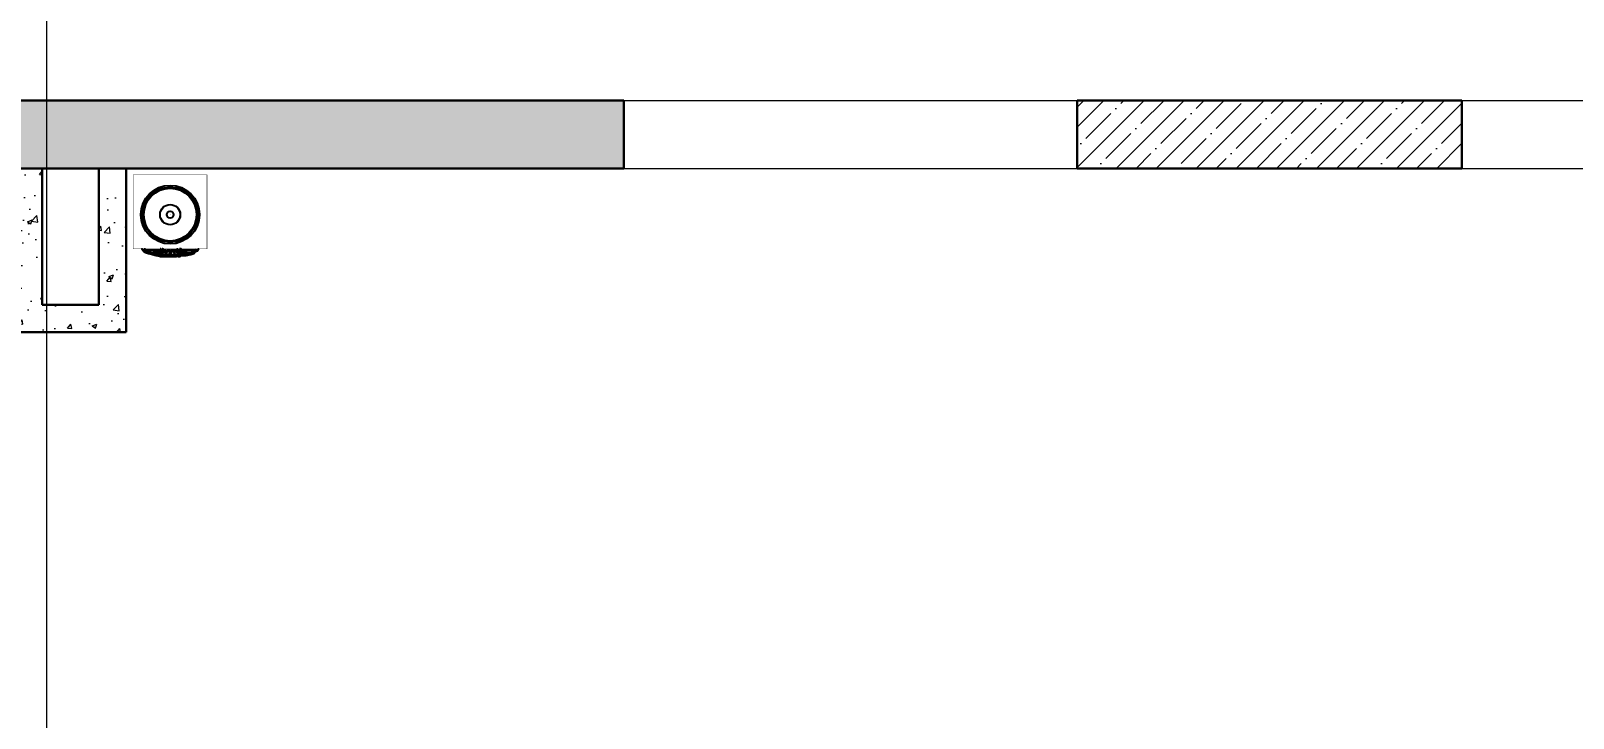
# Model space of a CAD drawing. Extents: x -96705 to 1864084, y -482104 to 235.
# Drawn here: x 952275 to 959078, y -138509 to -135480 of the extents above; entities that cross this region are included whole.
import ezdxf
from ezdxf import colors
from ezdxf.entities.mleader import LeaderData, LeaderLine
from ezdxf.math import Vec2, Vec3

# ---------------------------------------------------------------- set-up
doc = ezdxf.new("R2010")
doc.units = 0
doc.header["$LTSCALE"] = 100
doc.linetypes.add('ADSK_Штриховая_ш2 п1', pattern=[3, 2, -1])
doc.linetypes.add('CENTER', pattern=[2, 1.25, -0.25, 0.25, -0.25])
for name, color, linetype, lineweight in [('АР_Оси', 193, 'Continuous', 9), ('АР_Отметки', 250, 'Continuous', 15), ('АР_Перегородки газоблок', 165, 'Continuous', 30), ('АР_Перегородки газоблок_Штрих', 165, 'Continuous', 5), ('АР_Сущ Несущая стена', 202, 'Continuous', 30), ('АР_тонкая линия', 250, 'Continuous', 0), ('АР_Штриховка монолит', 250, 'Continuous', 9)]:
    doc.layers.add(name, color=color, linetype=linetype, lineweight=lineweight)
doc.layers.add('ТХ_обор_бытовое', color=14, linetype='Continuous')
doc.styles.add('ISOCPEUR', font='isocpeui.ttf', dxfattribs={"height": 250})
pattern_1 = [(45, (731759.35, -210952.4), (-88.38835, 88.38835), []), (45, (731847.74, -210952.4), (-88.38835, 88.38835), [156.25, -31.25, 0, -31.25])]

# ---------------------------------------------------------------- blocks, each defined once
blk = doc.blocks.new('У300')
at = {"layer": 'ТХ_обор_бытовое', "transparency": 33554559}
for points in [[(-230575.9, 67354.3), (-230580.1, 67354.3), (-230580.1, 67350), (-230575.9, 67345.8), (-230571.6, 67350), (-230571.6, 67354.3)], [(-230575.9, 67354.3), (-230580.1, 67354.3), (-230580.1, 67350), (-230575.9, 67345.8), (-230571.6, 67350), (-230571.6, 67354.3)], [(-230575.9, 67354.3), (-230580.1, 67354.3), (-230580.1, 67350), (-230575.9, 67345.8), (-230571.6, 67350), (-230571.6, 67354.3)], [(-230575.9, 67354.3), (-230580.1, 67354.3), (-230580.1, 67350), (-230575.9, 67345.8), (-230571.6, 67350), (-230571.6, 67354.3)], [(-230575.9, 67354.3), (-230580.1, 67354.3), (-230580.1, 67350), (-230575.9, 67345.8), (-230571.6, 67350), (-230571.6, 67354.3)], [(-230575.9, 67354.3), (-230580.1, 67354.3), (-230580.1, 67350), (-230575.9, 67345.8), (-230571.6, 67350), (-230571.6, 67354.3)], [(-230575.9, 67353.8), (-230580.1, 67353.8), (-230580.1, 67349.5), (-230575.9, 67345.3), (-230571.7, 67349.5), (-230571.7, 67353.8)], [(-230575.9, 67353.8), (-230580.1, 67353.8), (-230580.1, 67349.5), (-230575.9, 67345.3), (-230571.7, 67349.5), (-230571.7, 67353.8)], [(-230575.9, 67353.8), (-230580.1, 67353.8), (-230580.1, 67349.5), (-230575.9, 67345.3), (-230571.7, 67349.5), (-230571.7, 67353.8)], [(-230575.9, 67353.8), (-230580.1, 67353.8), (-230580.1, 67349.5), (-230575.9, 67345.3), (-230571.7, 67349.5), (-230571.7, 67353.8)], [(-230575.9, 67353.8), (-230580.1, 67353.8), (-230580.1, 67349.5), (-230575.9, 67345.3), (-230571.7, 67349.5), (-230571.7, 67353.8)], [(-230575.9, 67353.8), (-230580.1, 67353.8), (-230580.1, 67349.5), (-230575.9, 67345.3), (-230571.7, 67349.5), (-230571.7, 67353.8)], [(-230571.6, 67354.3), (-230575.9, 67354.3), (-230575.9, 67350), (-230571.6, 67345.8), (-230567.4, 67350), (-230567.4, 67354.3)], [(-230571.6, 67354.3), (-230575.9, 67354.3), (-230575.9, 67350), (-230571.6, 67345.8), (-230567.4, 67350), (-230567.4, 67354.3)], [(-230571.6, 67354.3), (-230575.9, 67354.3), (-230575.9, 67350), (-230571.6, 67345.8), (-230567.4, 67350), (-230567.4, 67354.3)], [(-230571.6, 67354.3), (-230575.9, 67354.3), (-230575.9, 67350), (-230571.6, 67345.8), (-230567.4, 67350), (-230567.4, 67354.3)], [(-230571.6, 67354.3), (-230575.9, 67354.3), (-230575.9, 67350), (-230571.6, 67345.8), (-230567.4, 67350), (-230567.4, 67354.3)], [(-230571.7, 67353.8), (-230575.9, 67353.8), (-230575.9, 67349.5), (-230571.7, 67345.3), (-230567.4, 67349.5), (-230567.4, 67353.8)], [(-230571.7, 67353.8), (-230575.9, 67353.8), (-230575.9, 67349.5), (-230571.7, 67345.3), (-230567.4, 67349.5), (-230567.4, 67353.8)], [(-230571.7, 67353.8), (-230575.9, 67353.8), (-230575.9, 67349.5), (-230571.7, 67345.3), (-230567.4, 67349.5), (-230567.4, 67353.8)], [(-230571.7, 67353.8), (-230575.9, 67353.8), (-230575.9, 67349.5), (-230571.7, 67345.3), (-230567.4, 67349.5), (-230567.4, 67353.8)], [(-230571.7, 67353.8), (-230575.9, 67353.8), (-230575.9, 67349.5), (-230571.7, 67345.3), (-230567.4, 67349.5), (-230567.4, 67353.8)], [(-230550.5, 67413.5), (-230554.7, 67413.5), (-230554.7, 67409.3), (-230550.5, 67405.1), (-230546.2, 67409.3), (-230546.2, 67413.5)], [(-230550.5, 67413), (-230554.7, 67413), (-230554.7, 67408.8), (-230550.5, 67404.6), (-230546.3, 67408.8), (-230546.3, 67413)], [(-230546.2, 67417.8), (-230550.5, 67417.8), (-230550.5, 67413.5), (-230546.2, 67409.3), (-230542, 67413.5), (-230542, 67417.8)], [(-230546.3, 67417.3), (-230550.5, 67417.3), (-230550.5, 67413), (-230546.3, 67408.8), (-230542, 67413), (-230542, 67417.3)], [(-230546.2, 67358.5), (-230550.5, 67358.5), (-230550.5, 67354.3), (-230546.2, 67350), (-230542, 67354.3), (-230542, 67358.5)], [(-230546.2, 67358.5), (-230550.5, 67358.5), (-230550.5, 67354.3), (-230546.2, 67350), (-230542, 67354.3), (-230542, 67358.5)], [(-230546.3, 67358), (-230550.5, 67358), (-230550.5, 67353.8), (-230546.3, 67349.5), (-230542, 67353.8), (-230542, 67358)], [(-230546.3, 67358), (-230550.5, 67358), (-230550.5, 67353.8), (-230546.3, 67349.5), (-230542, 67353.8), (-230542, 67358)], [(-230546.2, 67354.3), (-230550.5, 67354.3), (-230550.5, 67350), (-230546.2, 67345.8), (-230542, 67350), (-230542, 67354.3)], [(-230546.2, 67354.3), (-230550.5, 67354.3), (-230550.5, 67350), (-230546.2, 67345.8), (-230542, 67350), (-230542, 67354.3)], [(-230546.2, 67354.3), (-230550.5, 67354.3), (-230550.5, 67350), (-230546.2, 67345.8), (-230542, 67350), (-230542, 67354.3)], [(-230546.3, 67353.8), (-230550.5, 67353.8), (-230550.5, 67349.5), (-230546.3, 67345.3), (-230542, 67349.5), (-230542, 67353.8)], [(-230546.3, 67353.8), (-230550.5, 67353.8), (-230550.5, 67349.5), (-230546.3, 67345.3), (-230542, 67349.5), (-230542, 67353.8)], [(-230546.3, 67353.8), (-230550.5, 67353.8), (-230550.5, 67349.5), (-230546.3, 67345.3), (-230542, 67349.5), (-230542, 67353.8)], [(-230575.9, 67350), (-230580.1, 67350), (-230580.1, 67345.8), (-230575.9, 67341.6), (-230571.6, 67345.8), (-230571.6, 67350)], [(-230575.9, 67350), (-230580.1, 67350), (-230580.1, 67345.8), (-230575.9, 67341.6), (-230571.6, 67345.8), (-230571.6, 67350)], [(-230575.9, 67350), (-230580.1, 67350), (-230580.1, 67345.8), (-230575.9, 67341.6), (-230571.6, 67345.8), (-230571.6, 67350)], [(-230575.9, 67350), (-230580.1, 67350), (-230580.1, 67345.8), (-230575.9, 67341.6), (-230571.6, 67345.8), (-230571.6, 67350)], [(-230575.9, 67350), (-230580.1, 67350), (-230580.1, 67345.8), (-230575.9, 67341.6), (-230571.6, 67345.8), (-230571.6, 67350)], [(-230575.9, 67350), (-230580.1, 67350), (-230580.1, 67345.8), (-230575.9, 67341.6), (-230571.6, 67345.8), (-230571.6, 67350)], [(-230575.9, 67350), (-230580.1, 67350), (-230580.1, 67345.8), (-230575.9, 67341.6), (-230571.6, 67345.8), (-230571.6, 67350)], [(-230575.9, 67350), (-230580.1, 67350), (-230580.1, 67345.8), (-230575.9, 67341.6), (-230571.6, 67345.8), (-230571.6, 67350)], [(-230575.9, 67350), (-230580.1, 67350), (-230580.1, 67345.8), (-230575.9, 67341.6), (-230571.6, 67345.8), (-230571.6, 67350)], [(-230575.9, 67350), (-230580.1, 67350), (-230580.1, 67345.8), (-230575.9, 67341.6), (-230571.6, 67345.8), (-230571.6, 67350)], [(-230575.9, 67350), (-230580.1, 67350), (-230580.1, 67345.8), (-230575.9, 67341.6), (-230571.6, 67345.8), (-230571.6, 67350)], [(-230575.9, 67350), (-230580.1, 67350), (-230580.1, 67345.8), (-230575.9, 67341.6), (-230571.6, 67345.8), (-230571.6, 67350)], [(-230575.9, 67350), (-230580.1, 67350), (-230580.1, 67345.8), (-230575.9, 67341.6), (-230571.6, 67345.8), (-230571.6, 67350)], [(-230575.9, 67349.5), (-230580.1, 67349.5), (-230580.1, 67345.3), (-230575.9, 67341.1), (-230571.7, 67345.3), (-230571.7, 67349.5)], [(-230575.9, 67349.5), (-230580.1, 67349.5), (-230580.1, 67345.3), (-230575.9, 67341.1), (-230571.7, 67345.3), (-230571.7, 67349.5)], [(-230575.9, 67349.5), (-230580.1, 67349.5), (-230580.1, 67345.3), (-230575.9, 67341.1), (-230571.7, 67345.3), (-230571.7, 67349.5)], [(-230575.9, 67349.5), (-230580.1, 67349.5), (-230580.1, 67345.3), (-230575.9, 67341.1), (-230571.7, 67345.3), (-230571.7, 67349.5)], [(-230575.9, 67349.5), (-230580.1, 67349.5), (-230580.1, 67345.3), (-230575.9, 67341.1), (-230571.7, 67345.3), (-230571.7, 67349.5)], [(-230575.9, 67349.5), (-230580.1, 67349.5), (-230580.1, 67345.3), (-230575.9, 67341.1), (-230571.7, 67345.3), (-230571.7, 67349.5)], [(-230575.9, 67349.5), (-230580.1, 67349.5), (-230580.1, 67345.3), (-230575.9, 67341.1), (-230571.7, 67345.3), (-230571.7, 67349.5)], [(-230575.9, 67349.5), (-230580.1, 67349.5), (-230580.1, 67345.3), (-230575.9, 67341.1), (-230571.7, 67345.3), (-230571.7, 67349.5)], [(-230575.9, 67349.5), (-230580.1, 67349.5), (-230580.1, 67345.3), (-230575.9, 67341.1), (-230571.7, 67345.3), (-230571.7, 67349.5)], [(-230575.9, 67349.5), (-230580.1, 67349.5), (-230580.1, 67345.3), (-230575.9, 67341.1), (-230571.7, 67345.3), (-230571.7, 67349.5)], [(-230575.9, 67349.5), (-230580.1, 67349.5), (-230580.1, 67345.3), (-230575.9, 67341.1), (-230571.7, 67345.3), (-230571.7, 67349.5)], [(-230575.9, 67349.5), (-230580.1, 67349.5), (-230580.1, 67345.3), (-230575.9, 67341.1), (-230571.7, 67345.3), (-230571.7, 67349.5)], [(-230575.9, 67349.5), (-230580.1, 67349.5), (-230580.1, 67345.3), (-230575.9, 67341.1), (-230571.7, 67345.3), (-230571.7, 67349.5)], [(-230575.9, 67345.8), (-230580.1, 67345.8), (-230580.1, 67341.6), (-230575.9, 67337.3), (-230571.6, 67341.6), (-230571.6, 67345.8)], [(-230575.9, 67345.3), (-230580.1, 67345.3), (-230580.1, 67341.1), (-230575.9, 67336.8), (-230571.7, 67341.1), (-230571.7, 67345.3)], [(-230571.6, 67350), (-230575.9, 67350), (-230575.9, 67345.8), (-230571.6, 67341.6), (-230567.4, 67345.8), (-230567.4, 67350)], [(-230571.6, 67350), (-230575.9, 67350), (-230575.9, 67345.8), (-230571.6, 67341.6), (-230567.4, 67345.8), (-230567.4, 67350)], [(-230571.6, 67350), (-230575.9, 67350), (-230575.9, 67345.8), (-230571.6, 67341.6), (-230567.4, 67345.8), (-230567.4, 67350)], [(-230571.6, 67350), (-230575.9, 67350), (-230575.9, 67345.8), (-230571.6, 67341.6), (-230567.4, 67345.8), (-230567.4, 67350)], [(-230571.6, 67350), (-230575.9, 67350), (-230575.9, 67345.8), (-230571.6, 67341.6), (-230567.4, 67345.8), (-230567.4, 67350)], [(-230571.6, 67350), (-230575.9, 67350), (-230575.9, 67345.8), (-230571.6, 67341.6), (-230567.4, 67345.8), (-230567.4, 67350)], [(-230571.6, 67350), (-230575.9, 67350), (-230575.9, 67345.8), (-230571.6, 67341.6), (-230567.4, 67345.8), (-230567.4, 67350)], [(-230571.6, 67350), (-230575.9, 67350), (-230575.9, 67345.8), (-230571.6, 67341.6), (-230567.4, 67345.8), (-230567.4, 67350)], [(-230571.7, 67349.5), (-230575.9, 67349.5), (-230575.9, 67345.3), (-230571.7, 67341.1), (-230567.4, 67345.3), (-230567.4, 67349.5)], [(-230571.7, 67349.5), (-230575.9, 67349.5), (-230575.9, 67345.3), (-230571.7, 67341.1), (-230567.4, 67345.3), (-230567.4, 67349.5)], [(-230571.7, 67349.5), (-230575.9, 67349.5), (-230575.9, 67345.3), (-230571.7, 67341.1), (-230567.4, 67345.3), (-230567.4, 67349.5)], [(-230571.7, 67349.5), (-230575.9, 67349.5), (-230575.9, 67345.3), (-230571.7, 67341.1), (-230567.4, 67345.3), (-230567.4, 67349.5)], [(-230571.7, 67349.5), (-230575.9, 67349.5), (-230575.9, 67345.3), (-230571.7, 67341.1), (-230567.4, 67345.3), (-230567.4, 67349.5)], [(-230571.7, 67349.5), (-230575.9, 67349.5), (-230575.9, 67345.3), (-230571.7, 67341.1), (-230567.4, 67345.3), (-230567.4, 67349.5)], [(-230571.7, 67349.5), (-230575.9, 67349.5), (-230575.9, 67345.3), (-230571.7, 67341.1), (-230567.4, 67345.3), (-230567.4, 67349.5)], [(-230571.7, 67349.5), (-230575.9, 67349.5), (-230575.9, 67345.3), (-230571.7, 67341.1), (-230567.4, 67345.3), (-230567.4, 67349.5)], [(-230567.4, 67341.1), (-230571.7, 67341.1), (-230571.7, 67336.8), (-230567.4, 67332.6), (-230563.2, 67336.8), (-230563.2, 67341.1)], [(-230567.4, 67328.4), (-230571.7, 67328.4), (-230571.7, 67324.1), (-230567.4, 67319.9), (-230563.2, 67324.1), (-230563.2, 67328.4)], [(-230567.4, 67319.9), (-230571.7, 67319.9), (-230571.7, 67315.7), (-230567.4, 67311.4), (-230563.2, 67315.7), (-230563.2, 67319.9)], [(-230567.4, 67307.2), (-230571.7, 67307.2), (-230571.7, 67303), (-230567.4, 67298.7), (-230563.2, 67303), (-230563.2, 67307.2)], [(-230567.4, 67303), (-230571.7, 67303), (-230571.7, 67298.7), (-230567.4, 67294.5), (-230563.2, 67298.7), (-230563.2, 67303)], [(-230567.4, 67303), (-230571.7, 67303), (-230571.7, 67298.7), (-230567.4, 67294.5), (-230563.2, 67298.7), (-230563.2, 67303)], [(-230567.4, 67298.7), (-230571.7, 67298.7), (-230571.7, 67294.5), (-230567.4, 67290.3), (-230563.2, 67294.5), (-230563.2, 67298.7)], [(-230567.4, 67298.7), (-230571.7, 67298.7), (-230571.7, 67294.5), (-230567.4, 67290.3), (-230563.2, 67294.5), (-230563.2, 67298.7)], [(-230567.4, 67298.7), (-230571.7, 67298.7), (-230571.7, 67294.5), (-230567.4, 67290.3), (-230563.2, 67294.5), (-230563.2, 67298.7)], [(-230567.4, 67298.7), (-230571.7, 67298.7), (-230571.7, 67294.5), (-230567.4, 67290.3), (-230563.2, 67294.5), (-230563.2, 67298.7)], [(-230567.4, 67290.3), (-230571.7, 67290.3), (-230571.7, 67286), (-230567.4, 67281.8), (-230563.2, 67286), (-230563.2, 67290.3)], [(-230567.4, 67341.6), (-230571.6, 67341.6), (-230571.6, 67337.3), (-230567.4, 67333.1), (-230563.2, 67337.3), (-230563.2, 67341.6)], [(-230567.4, 67328.9), (-230571.6, 67328.9), (-230571.6, 67324.6), (-230567.4, 67320.4), (-230563.2, 67324.6), (-230563.2, 67328.9)], [(-230567.4, 67320.4), (-230571.6, 67320.4), (-230571.6, 67316.2), (-230567.4, 67311.9), (-230563.2, 67316.2), (-230563.2, 67320.4)], [(-230567.4, 67307.7), (-230571.6, 67307.7), (-230571.6, 67303.5), (-230567.4, 67299.2), (-230563.2, 67303.5), (-230563.2, 67307.7)], [(-230567.4, 67303.5), (-230571.6, 67303.5), (-230571.6, 67299.2), (-230567.4, 67295), (-230563.2, 67299.2), (-230563.2, 67303.5)], [(-230567.4, 67303.5), (-230571.6, 67303.5), (-230571.6, 67299.2), (-230567.4, 67295), (-230563.2, 67299.2), (-230563.2, 67303.5)], [(-230567.4, 67299.2), (-230571.6, 67299.2), (-230571.6, 67295), (-230567.4, 67290.8), (-230563.2, 67295), (-230563.2, 67299.2)], [(-230567.4, 67299.2), (-230571.6, 67299.2), (-230571.6, 67295), (-230567.4, 67290.8), (-230563.2, 67295), (-230563.2, 67299.2)], [(-230567.4, 67299.2), (-230571.6, 67299.2), (-230571.6, 67295), (-230567.4, 67290.8), (-230563.2, 67295), (-230563.2, 67299.2)], [(-230567.4, 67299.2), (-230571.6, 67299.2), (-230571.6, 67295), (-230567.4, 67290.8), (-230563.2, 67295), (-230563.2, 67299.2)], [(-230567.4, 67290.8), (-230571.6, 67290.8), (-230571.6, 67286.5), (-230567.4, 67282.3), (-230563.2, 67286.5), (-230563.2, 67290.8)], [(-230546.2, 67350), (-230550.5, 67350), (-230550.5, 67345.8), (-230546.2, 67341.6), (-230542, 67345.8), (-230542, 67350)], [(-230546.3, 67349.5), (-230550.5, 67349.5), (-230550.5, 67345.3), (-230546.3, 67341.1), (-230542, 67345.3), (-230542, 67349.5)], [(-230546.2, 67345.8), (-230550.5, 67345.8), (-230550.5, 67341.6), (-230546.2, 67337.3), (-230542, 67341.6), (-230542, 67345.8)], [(-230546.2, 67345.8), (-230550.5, 67345.8), (-230550.5, 67341.6), (-230546.2, 67337.3), (-230542, 67341.6), (-230542, 67345.8)], [(-230546.2, 67345.8), (-230550.5, 67345.8), (-230550.5, 67341.6), (-230546.2, 67337.3), (-230542, 67341.6), (-230542, 67345.8)], [(-230546.2, 67345.8), (-230550.5, 67345.8), (-230550.5, 67341.6), (-230546.2, 67337.3), (-230542, 67341.6), (-230542, 67345.8)], [(-230546.3, 67345.3), (-230550.5, 67345.3), (-230550.5, 67341.1), (-230546.3, 67336.8), (-230542, 67341.1), (-230542, 67345.3)], [(-230546.3, 67345.3), (-230550.5, 67345.3), (-230550.5, 67341.1), (-230546.3, 67336.8), (-230542, 67341.1), (-230542, 67345.3)], [(-230546.3, 67345.3), (-230550.5, 67345.3), (-230550.5, 67341.1), (-230546.3, 67336.8), (-230542, 67341.1), (-230542, 67345.3)], [(-230546.3, 67345.3), (-230550.5, 67345.3), (-230550.5, 67341.1), (-230546.3, 67336.8), (-230542, 67341.1), (-230542, 67345.3)], [(-230542, 67349.5), (-230546.3, 67349.5), (-230546.3, 67345.3), (-230542, 67341.1), (-230537.8, 67345.3), (-230537.8, 67349.5)], [(-230542, 67341.1), (-230546.3, 67341.1), (-230546.3, 67336.8), (-230542, 67332.6), (-230537.8, 67336.8), (-230537.8, 67341.1)], [(-230542, 67341.1), (-230546.3, 67341.1), (-230546.3, 67336.8), (-230542, 67332.6), (-230537.8, 67336.8), (-230537.8, 67341.1)], [(-230542, 67350), (-230546.2, 67350), (-230546.2, 67345.8), (-230542, 67341.6), (-230537.8, 67345.8), (-230537.8, 67350)], [(-230542, 67341.6), (-230546.2, 67341.6), (-230546.2, 67337.3), (-230542, 67333.1), (-230537.8, 67337.3), (-230537.8, 67341.6)], [(-230542, 67341.6), (-230546.2, 67341.6), (-230546.2, 67337.3), (-230542, 67333.1), (-230537.8, 67337.3), (-230537.8, 67341.6)], [(-230575.9, 67273.8), (-230580.1, 67273.8), (-230580.1, 67269.6), (-230575.9, 67265.4), (-230571.6, 67269.6), (-230571.6, 67273.8)], [(-230575.9, 67273.8), (-230580.1, 67273.8), (-230580.1, 67269.6), (-230575.9, 67265.4), (-230571.6, 67269.6), (-230571.6, 67273.8)], [(-230575.9, 67273.3), (-230580.1, 67273.3), (-230580.1, 67269.1), (-230575.9, 67264.9), (-230571.7, 67269.1), (-230571.7, 67273.3)], [(-230575.9, 67273.3), (-230580.1, 67273.3), (-230580.1, 67269.1), (-230575.9, 67264.9), (-230571.7, 67269.1), (-230571.7, 67273.3)], [(-230575.9, 67269.6), (-230580.1, 67269.6), (-230580.1, 67265.4), (-230575.9, 67261.1), (-230571.6, 67265.4), (-230571.6, 67269.6)], [(-230575.9, 67269.6), (-230580.1, 67269.6), (-230580.1, 67265.4), (-230575.9, 67261.1), (-230571.6, 67265.4), (-230571.6, 67269.6)], [(-230575.9, 67269.6), (-230580.1, 67269.6), (-230580.1, 67265.4), (-230575.9, 67261.1), (-230571.6, 67265.4), (-230571.6, 67269.6)], [(-230575.9, 67269.6), (-230580.1, 67269.6), (-230580.1, 67265.4), (-230575.9, 67261.1), (-230571.6, 67265.4), (-230571.6, 67269.6)], [(-230575.9, 67269.6), (-230580.1, 67269.6), (-230580.1, 67265.4), (-230575.9, 67261.1), (-230571.6, 67265.4), (-230571.6, 67269.6)], [(-230575.9, 67269.6), (-230580.1, 67269.6), (-230580.1, 67265.4), (-230575.9, 67261.1), (-230571.6, 67265.4), (-230571.6, 67269.6)], [(-230575.9, 67269.6), (-230580.1, 67269.6), (-230580.1, 67265.4), (-230575.9, 67261.1), (-230571.6, 67265.4), (-230571.6, 67269.6)], [(-230575.9, 67269.6), (-230580.1, 67269.6), (-230580.1, 67265.4), (-230575.9, 67261.1), (-230571.6, 67265.4), (-230571.6, 67269.6)], [(-230575.9, 67269.6), (-230580.1, 67269.6), (-230580.1, 67265.4), (-230575.9, 67261.1), (-230571.6, 67265.4), (-230571.6, 67269.6)], [(-230575.9, 67269.1), (-230580.1, 67269.1), (-230580.1, 67264.9), (-230575.9, 67260.6), (-230571.7, 67264.9), (-230571.7, 67269.1)], [(-230575.9, 67269.1), (-230580.1, 67269.1), (-230580.1, 67264.9), (-230575.9, 67260.6), (-230571.7, 67264.9), (-230571.7, 67269.1)], [(-230575.9, 67269.1), (-230580.1, 67269.1), (-230580.1, 67264.9), (-230575.9, 67260.6), (-230571.7, 67264.9), (-230571.7, 67269.1)], [(-230575.9, 67269.1), (-230580.1, 67269.1), (-230580.1, 67264.9), (-230575.9, 67260.6), (-230571.7, 67264.9), (-230571.7, 67269.1)], [(-230575.9, 67269.1), (-230580.1, 67269.1), (-230580.1, 67264.9), (-230575.9, 67260.6), (-230571.7, 67264.9), (-230571.7, 67269.1)], [(-230575.9, 67269.1), (-230580.1, 67269.1), (-230580.1, 67264.9), (-230575.9, 67260.6), (-230571.7, 67264.9), (-230571.7, 67269.1)], [(-230575.9, 67269.1), (-230580.1, 67269.1), (-230580.1, 67264.9), (-230575.9, 67260.6), (-230571.7, 67264.9), (-230571.7, 67269.1)], [(-230575.9, 67269.1), (-230580.1, 67269.1), (-230580.1, 67264.9), (-230575.9, 67260.6), (-230571.7, 67264.9), (-230571.7, 67269.1)], [(-230575.9, 67269.1), (-230580.1, 67269.1), (-230580.1, 67264.9), (-230575.9, 67260.6), (-230571.7, 67264.9), (-230571.7, 67269.1)], [(-230575.9, 67265.4), (-230580.1, 67265.4), (-230580.1, 67261.1), (-230575.9, 67256.9), (-230571.6, 67261.1), (-230571.6, 67265.4)], [(-230575.9, 67265.4), (-230580.1, 67265.4), (-230580.1, 67261.1), (-230575.9, 67256.9), (-230571.6, 67261.1), (-230571.6, 67265.4)], [(-230575.9, 67265.4), (-230580.1, 67265.4), (-230580.1, 67261.1), (-230575.9, 67256.9), (-230571.6, 67261.1), (-230571.6, 67265.4)], [(-230575.9, 67265.4), (-230580.1, 67265.4), (-230580.1, 67261.1), (-230575.9, 67256.9), (-230571.6, 67261.1), (-230571.6, 67265.4)], [(-230575.9, 67265.4), (-230580.1, 67265.4), (-230580.1, 67261.1), (-230575.9, 67256.9), (-230571.6, 67261.1), (-230571.6, 67265.4)], [(-230575.9, 67264.9), (-230580.1, 67264.9), (-230580.1, 67260.6), (-230575.9, 67256.4), (-230571.7, 67260.6), (-230571.7, 67264.9)], [(-230575.9, 67264.9), (-230580.1, 67264.9), (-230580.1, 67260.6), (-230575.9, 67256.4), (-230571.7, 67260.6), (-230571.7, 67264.9)], [(-230575.9, 67264.9), (-230580.1, 67264.9), (-230580.1, 67260.6), (-230575.9, 67256.4), (-230571.7, 67260.6), (-230571.7, 67264.9)], [(-230575.9, 67264.9), (-230580.1, 67264.9), (-230580.1, 67260.6), (-230575.9, 67256.4), (-230571.7, 67260.6), (-230571.7, 67264.9)], [(-230575.9, 67264.9), (-230580.1, 67264.9), (-230580.1, 67260.6), (-230575.9, 67256.4), (-230571.7, 67260.6), (-230571.7, 67264.9)], [(-230571.6, 67269.6), (-230575.9, 67269.6), (-230575.9, 67265.4), (-230571.6, 67261.1), (-230567.4, 67265.4), (-230567.4, 67269.6)], [(-230571.6, 67269.6), (-230575.9, 67269.6), (-230575.9, 67265.4), (-230571.6, 67261.1), (-230567.4, 67265.4), (-230567.4, 67269.6)], [(-230571.6, 67269.6), (-230575.9, 67269.6), (-230575.9, 67265.4), (-230571.6, 67261.1), (-230567.4, 67265.4), (-230567.4, 67269.6)], [(-230571.6, 67269.6), (-230575.9, 67269.6), (-230575.9, 67265.4), (-230571.6, 67261.1), (-230567.4, 67265.4), (-230567.4, 67269.6)], [(-230571.6, 67269.6), (-230575.9, 67269.6), (-230575.9, 67265.4), (-230571.6, 67261.1), (-230567.4, 67265.4), (-230567.4, 67269.6)], [(-230571.6, 67269.6), (-230575.9, 67269.6), (-230575.9, 67265.4), (-230571.6, 67261.1), (-230567.4, 67265.4), (-230567.4, 67269.6)], [(-230571.6, 67269.6), (-230575.9, 67269.6), (-230575.9, 67265.4), (-230571.6, 67261.1), (-230567.4, 67265.4), (-230567.4, 67269.6)], [(-230571.6, 67269.6), (-230575.9, 67269.6), (-230575.9, 67265.4), (-230571.6, 67261.1), (-230567.4, 67265.4), (-230567.4, 67269.6)], [(-230571.6, 67269.6), (-230575.9, 67269.6), (-230575.9, 67265.4), (-230571.6, 67261.1), (-230567.4, 67265.4), (-230567.4, 67269.6)], [(-230571.7, 67269.1), (-230575.9, 67269.1), (-230575.9, 67264.9), (-230571.7, 67260.6), (-230567.4, 67264.9), (-230567.4, 67269.1)], [(-230571.7, 67269.1), (-230575.9, 67269.1), (-230575.9, 67264.9), (-230571.7, 67260.6), (-230567.4, 67264.9), (-230567.4, 67269.1)], [(-230571.7, 67269.1), (-230575.9, 67269.1), (-230575.9, 67264.9), (-230571.7, 67260.6), (-230567.4, 67264.9), (-230567.4, 67269.1)], [(-230571.7, 67269.1), (-230575.9, 67269.1), (-230575.9, 67264.9), (-230571.7, 67260.6), (-230567.4, 67264.9), (-230567.4, 67269.1)], [(-230571.7, 67269.1), (-230575.9, 67269.1), (-230575.9, 67264.9), (-230571.7, 67260.6), (-230567.4, 67264.9), (-230567.4, 67269.1)], [(-230571.7, 67269.1), (-230575.9, 67269.1), (-230575.9, 67264.9), (-230571.7, 67260.6), (-230567.4, 67264.9), (-230567.4, 67269.1)], [(-230571.7, 67269.1), (-230575.9, 67269.1), (-230575.9, 67264.9), (-230571.7, 67260.6), (-230567.4, 67264.9), (-230567.4, 67269.1)], [(-230571.7, 67269.1), (-230575.9, 67269.1), (-230575.9, 67264.9), (-230571.7, 67260.6), (-230567.4, 67264.9), (-230567.4, 67269.1)], [(-230571.7, 67269.1), (-230575.9, 67269.1), (-230575.9, 67264.9), (-230571.7, 67260.6), (-230567.4, 67264.9), (-230567.4, 67269.1)], [(-230571.6, 67265.4), (-230575.9, 67265.4), (-230575.9, 67261.1), (-230571.6, 67256.9), (-230567.4, 67261.1), (-230567.4, 67265.4)], [(-230571.6, 67265.4), (-230575.9, 67265.4), (-230575.9, 67261.1), (-230571.6, 67256.9), (-230567.4, 67261.1), (-230567.4, 67265.4)], [(-230571.6, 67265.4), (-230575.9, 67265.4), (-230575.9, 67261.1), (-230571.6, 67256.9), (-230567.4, 67261.1), (-230567.4, 67265.4)], [(-230571.7, 67264.9), (-230575.9, 67264.9), (-230575.9, 67260.6), (-230571.7, 67256.4), (-230567.4, 67260.6), (-230567.4, 67264.9)], [(-230571.7, 67264.9), (-230575.9, 67264.9), (-230575.9, 67260.6), (-230571.7, 67256.4), (-230567.4, 67260.6), (-230567.4, 67264.9)], [(-230571.7, 67264.9), (-230575.9, 67264.9), (-230575.9, 67260.6), (-230571.7, 67256.4), (-230567.4, 67260.6), (-230567.4, 67264.9)], [(-230567.4, 67281.8), (-230571.7, 67281.8), (-230571.7, 67277.6), (-230567.4, 67273.3), (-230563.2, 67277.6), (-230563.2, 67281.8)], [(-230567.4, 67281.8), (-230571.7, 67281.8), (-230571.7, 67277.6), (-230567.4, 67273.3), (-230563.2, 67277.6), (-230563.2, 67281.8)], [(-230567.4, 67277.6), (-230571.7, 67277.6), (-230571.7, 67273.3), (-230567.4, 67269.1), (-230563.2, 67273.3), (-230563.2, 67277.6)], [(-230567.4, 67273.3), (-230571.7, 67273.3), (-230571.7, 67269.1), (-230567.4, 67264.9), (-230563.2, 67269.1), (-230563.2, 67273.3)], [(-230567.4, 67282.3), (-230571.6, 67282.3), (-230571.6, 67278.1), (-230567.4, 67273.8), (-230563.2, 67278.1), (-230563.2, 67282.3)], [(-230567.4, 67282.3), (-230571.6, 67282.3), (-230571.6, 67278.1), (-230567.4, 67273.8), (-230563.2, 67278.1), (-230563.2, 67282.3)], [(-230567.4, 67278.1), (-230571.6, 67278.1), (-230571.6, 67273.8), (-230567.4, 67269.6), (-230563.2, 67273.8), (-230563.2, 67278.1)], [(-230567.4, 67273.8), (-230571.6, 67273.8), (-230571.6, 67269.6), (-230567.4, 67265.4), (-230563.2, 67269.6), (-230563.2, 67273.8)], [(-230563.2, 67269.6), (-230567.4, 67269.6), (-230567.4, 67265.4), (-230563.2, 67261.1), (-230558.9, 67265.4), (-230558.9, 67269.6)], [(-230563.2, 67269.1), (-230567.4, 67269.1), (-230567.4, 67264.9), (-230563.2, 67260.6), (-230559, 67264.9), (-230559, 67269.1)], [(-230563.2, 67256.9), (-230567.4, 67256.9), (-230567.4, 67252.7), (-230563.2, 67248.4), (-230558.9, 67252.7), (-230558.9, 67256.9)], [(-230563.2, 67256.4), (-230567.4, 67256.4), (-230567.4, 67252.2), (-230563.2, 67247.9), (-230559, 67252.2), (-230559, 67256.4)], [(-230563.2, 67252.7), (-230567.4, 67252.7), (-230567.4, 67248.4), (-230563.2, 67244.2), (-230558.9, 67248.4), (-230558.9, 67252.7)], [(-230563.2, 67252.2), (-230567.4, 67252.2), (-230567.4, 67247.9), (-230563.2, 67243.7), (-230559, 67247.9), (-230559, 67252.2)], [(-230563.2, 67244.2), (-230567.4, 67244.2), (-230567.4, 67240), (-230563.2, 67235.7), (-230558.9, 67240), (-230558.9, 67244.2)], [(-230563.2, 67243.7), (-230567.4, 67243.7), (-230567.4, 67239.5), (-230563.2, 67235.2), (-230559, 67239.5), (-230559, 67243.7)], [(-230563.2, 67240), (-230567.4, 67240), (-230567.4, 67235.7), (-230563.2, 67231.5), (-230558.9, 67235.7), (-230558.9, 67240)], [(-230563.2, 67239.5), (-230567.4, 67239.5), (-230567.4, 67235.2), (-230563.2, 67231), (-230559, 67235.2), (-230559, 67239.5)], [(-230550.5, 67269.6), (-230554.7, 67269.6), (-230554.7, 67265.4), (-230550.5, 67261.1), (-230546.2, 67265.4), (-230546.2, 67269.6)], [(-230550.5, 67269.6), (-230554.7, 67269.6), (-230554.7, 67265.4), (-230550.5, 67261.1), (-230546.2, 67265.4), (-230546.2, 67269.6)], [(-230550.5, 67269.1), (-230554.7, 67269.1), (-230554.7, 67264.9), (-230550.5, 67260.6), (-230546.3, 67264.9), (-230546.3, 67269.1)], [(-230550.5, 67269.1), (-230554.7, 67269.1), (-230554.7, 67264.9), (-230550.5, 67260.6), (-230546.3, 67264.9), (-230546.3, 67269.1)], [(-230546.2, 67273.8), (-230550.5, 67273.8), (-230550.5, 67269.6), (-230546.2, 67265.4), (-230542, 67269.6), (-230542, 67273.8)], [(-230546.2, 67273.8), (-230550.5, 67273.8), (-230550.5, 67269.6), (-230546.2, 67265.4), (-230542, 67269.6), (-230542, 67273.8)], [(-230546.2, 67273.8), (-230550.5, 67273.8), (-230550.5, 67269.6), (-230546.2, 67265.4), (-230542, 67269.6), (-230542, 67273.8)], [(-230546.2, 67273.8), (-230550.5, 67273.8), (-230550.5, 67269.6), (-230546.2, 67265.4), (-230542, 67269.6), (-230542, 67273.8)], [(-230546.3, 67273.3), (-230550.5, 67273.3), (-230550.5, 67269.1), (-230546.3, 67264.9), (-230542, 67269.1), (-230542, 67273.3)], [(-230546.3, 67273.3), (-230550.5, 67273.3), (-230550.5, 67269.1), (-230546.3, 67264.9), (-230542, 67269.1), (-230542, 67273.3)], [(-230546.3, 67273.3), (-230550.5, 67273.3), (-230550.5, 67269.1), (-230546.3, 67264.9), (-230542, 67269.1), (-230542, 67273.3)], [(-230546.3, 67273.3), (-230550.5, 67273.3), (-230550.5, 67269.1), (-230546.3, 67264.9), (-230542, 67269.1), (-230542, 67273.3)], [(-230546.2, 67269.6), (-230550.5, 67269.6), (-230550.5, 67265.4), (-230546.2, 67261.1), (-230542, 67265.4), (-230542, 67269.6)], [(-230546.2, 67269.6), (-230550.5, 67269.6), (-230550.5, 67265.4), (-230546.2, 67261.1), (-230542, 67265.4), (-230542, 67269.6)], [(-230546.3, 67269.1), (-230550.5, 67269.1), (-230550.5, 67264.9), (-230546.3, 67260.6), (-230542, 67264.9), (-230542, 67269.1)], [(-230546.3, 67269.1), (-230550.5, 67269.1), (-230550.5, 67264.9), (-230546.3, 67260.6), (-230542, 67264.9), (-230542, 67269.1)], [(-230546.2, 67265.4), (-230550.5, 67265.4), (-230550.5, 67261.1), (-230546.2, 67256.9), (-230542, 67261.1), (-230542, 67265.4)], [(-230546.2, 67265.4), (-230550.5, 67265.4), (-230550.5, 67261.1), (-230546.2, 67256.9), (-230542, 67261.1), (-230542, 67265.4)], [(-230546.3, 67264.9), (-230550.5, 67264.9), (-230550.5, 67260.6), (-230546.3, 67256.4), (-230542, 67260.6), (-230542, 67264.9)], [(-230546.3, 67264.9), (-230550.5, 67264.9), (-230550.5, 67260.6), (-230546.3, 67256.4), (-230542, 67260.6), (-230542, 67264.9)], [(-230546.2, 67261.1), (-230550.5, 67261.1), (-230550.5, 67256.9), (-230546.2, 67252.7), (-230542, 67256.9), (-230542, 67261.1)], [(-230546.2, 67261.1), (-230550.5, 67261.1), (-230550.5, 67256.9), (-230546.2, 67252.7), (-230542, 67256.9), (-230542, 67261.1)], [(-230546.3, 67260.6), (-230550.5, 67260.6), (-230550.5, 67256.4), (-230546.3, 67252.2), (-230542, 67256.4), (-230542, 67260.6)], [(-230546.3, 67260.6), (-230550.5, 67260.6), (-230550.5, 67256.4), (-230546.3, 67252.2), (-230542, 67256.4), (-230542, 67260.6)], [(-230542, 67264.9), (-230546.3, 67264.9), (-230546.3, 67260.6), (-230542, 67256.4), (-230537.8, 67260.6), (-230537.8, 67264.9)], [(-230542, 67260.6), (-230546.3, 67260.6), (-230546.3, 67256.4), (-230542, 67252.2), (-230537.8, 67256.4), (-230537.8, 67260.6)], [(-230542, 67260.6), (-230546.3, 67260.6), (-230546.3, 67256.4), (-230542, 67252.2), (-230537.8, 67256.4), (-230537.8, 67260.6)], [(-230542, 67265.4), (-230546.2, 67265.4), (-230546.2, 67261.1), (-230542, 67256.9), (-230537.8, 67261.1), (-230537.8, 67265.4)], [(-230542, 67261.1), (-230546.2, 67261.1), (-230546.2, 67256.9), (-230542, 67252.7), (-230537.8, 67256.9), (-230537.8, 67261.1)], [(-230542, 67261.1), (-230546.2, 67261.1), (-230546.2, 67256.9), (-230542, 67252.7), (-230537.8, 67256.9), (-230537.8, 67261.1)], [(-230550.5, 67206.1), (-230554.7, 67206.1), (-230554.7, 67201.9), (-230550.5, 67197.6), (-230546.2, 67201.9), (-230546.2, 67206.1)], [(-230550.5, 67205.6), (-230554.7, 67205.6), (-230554.7, 67201.4), (-230550.5, 67197.1), (-230546.3, 67201.4), (-230546.3, 67205.6)]]:
    blk.add_hatch(color=8, dxfattribs=at).paths.add_polyline_path(points)
at = {"layer": 'ТХ_обор_бытовое', "color": 8}
for points in [[(-230550.5, 67184.9), (-230554.7, 67193.4), (-230563.2, 67201.9), (-230567.4, 67214.6), (-230571.6, 67235.7), (-230571.6, 67252.7), (-230575.9, 67278.1), (-230575.9, 67299.2), (-230575.9, 67324.6), (-230575.9, 67345.8), (-230571.6, 67367), (-230567.4, 67383.9), (-230563.2, 67400.8), (-230558.9, 67413.5), (-230554.7, 67422), (-230542, 67430.5), (-230554.7, 67422), (-230558.9, 67413.5), (-230563.2, 67400.8), (-230567.4, 67383.9), (-230571.6, 67367), (-230575.9, 67345.8), (-230575.9, 67324.6), (-230575.9, 67299.2), (-230575.9, 67278.1), (-230571.6, 67252.7), (-230571.6, 67235.7), (-230567.4, 67214.6), (-230563.2, 67201.9), (-230554.7, 67193.4), (-230550.5, 67184.9), (-230542, 67180.7), (-230550.5, 67184.9), (-230554.7, 67193.4), (-230563.2, 67201.9), (-230567.4, 67214.6), (-230571.6, 67235.7), (-230571.6, 67252.7), (-230575.9, 67278.1), (-230575.9, 67299.2), (-230575.9, 67324.6), (-230575.9, 67345.8), (-230571.6, 67367), (-230567.4, 67383.9), (-230563.2, 67400.8), (-230558.9, 67413.5), (-230554.7, 67422), (-230542, 67430.5)], [(-230571.6, 67367), (-230575.9, 67345.8), (-230575.9, 67324.6), (-230575.9, 67299.2), (-230575.9, 67278.1)], [(-230542, 67354.3), (-230546.2, 67354.3), (-230546.2, 67350), (-230550.5, 67350), (-230550.5, 67345.8), (-230546.2, 67345.8), (-230546.2, 67341.6), (-230542, 67337.3), (-230546.2, 67341.6), (-230546.2, 67345.8), (-230550.5, 67345.8), (-230550.5, 67350), (-230546.2, 67350), (-230546.2, 67354.3)], [(-230575.9, 67350), (-230575.9, 67345.8), (-230575.9, 67350), (-230571.6, 67350), (-230571.6, 67345.8), (-230575.9, 67345.8)], [(-230567.4, 67278.1), (-230571.6, 67299.2)], [(-230542, 67350), (-230546.2, 67350), (-230546.2, 67345.8), (-230542, 67345.8)], [(-230389.6, 67303.5), (-230389.6, 67303.5)], [(-230542, 67265.4), (-230546.2, 67265.4), (-230546.2, 67261.1), (-230542, 67261.1)], [(-230542, 67193.4), (-230546.2, 67193.4), (-230550.5, 67193.4), (-230542, 67189.2)], [(-230542, 67180.7), (-230550.5, 67184.9), (-230542, 67180.7)]]:
    blk.add_lwpolyline(points, dxfattribs=at)
at = {"layer": 'ТХ_обор_бытовое', "color": 8, "elevation": -0.6}
for points in [[(-230550.5, 67184.4), (-230554.7, 67192.9), (-230563.2, 67201.4), (-230567.4, 67214.1), (-230571.7, 67235.2), (-230571.7, 67252.2), (-230575.9, 67277.6), (-230575.9, 67298.7), (-230575.9, 67324.1), (-230575.9, 67345.3), (-230571.7, 67366.5), (-230567.4, 67383.4), (-230563.2, 67400.3), (-230559, 67413), (-230554.7, 67421.5), (-230542, 67430), (-230554.7, 67421.5), (-230559, 67413), (-230563.2, 67400.3), (-230567.4, 67383.4), (-230571.7, 67366.5), (-230575.9, 67345.3), (-230575.9, 67324.1), (-230575.9, 67298.7), (-230575.9, 67277.6), (-230571.7, 67252.2), (-230571.7, 67235.2), (-230567.4, 67214.1), (-230563.2, 67201.4), (-230554.7, 67192.9), (-230550.5, 67184.4), (-230542, 67180.2), (-230550.5, 67184.4), (-230554.7, 67192.9), (-230563.2, 67201.4), (-230567.4, 67214.1), (-230571.7, 67235.2), (-230571.7, 67252.2), (-230575.9, 67277.6), (-230575.9, 67298.7), (-230575.9, 67324.1), (-230575.9, 67345.3), (-230571.7, 67366.5), (-230567.4, 67383.4), (-230563.2, 67400.3), (-230559, 67413), (-230554.7, 67421.5), (-230542, 67430)], [(-230571.7, 67366.5), (-230575.9, 67345.3), (-230575.9, 67324.1), (-230575.9, 67298.7), (-230575.9, 67277.6)], [(-230542, 67353.8), (-230546.3, 67353.8), (-230546.3, 67349.5), (-230550.5, 67349.5), (-230550.5, 67345.3), (-230546.3, 67345.3), (-230546.3, 67341.1), (-230542, 67336.8), (-230546.3, 67341.1), (-230546.3, 67345.3), (-230550.5, 67345.3), (-230550.5, 67349.5), (-230546.3, 67349.5), (-230546.3, 67353.8)], [(-230575.9, 67349.5), (-230575.9, 67345.3), (-230575.9, 67349.5), (-230571.7, 67349.5), (-230571.7, 67345.3), (-230575.9, 67345.3)], [(-230567.4, 67277.6), (-230571.7, 67298.7)], [(-230542, 67349.5), (-230546.3, 67349.5), (-230546.3, 67345.3), (-230542, 67345.3)], [(-230389.6, 67303), (-230389.6, 67303)], [(-230542, 67264.9), (-230546.3, 67264.9), (-230546.3, 67260.6), (-230542, 67260.6)], [(-230542, 67192.9), (-230546.3, 67192.9), (-230550.5, 67192.9), (-230542, 67188.7)], [(-230542, 67180.2), (-230550.5, 67184.4), (-230542, 67180.2)]]:
    blk.add_lwpolyline(points, dxfattribs=at)
at = {"layer": 'ТХ_обор_бытовое', "color": 8, "const_width": 2}
blk.add_lwpolyline([(-230216, 67468.6), (-230216, 67142.6), (-230542, 67142.6), (-230542, 67468.6)], close=True, dxfattribs=at)
at = {"layer": 'ТХ_обор_бытовое', "color": 8}
blk.add_lwpolyline([(-230546.2, 67417.8), (-230542, 67417.8, 0.248454), (-230550.5, 67193.4, -0.207133)], format="xyb", close=True, dxfattribs=at)
at = {"layer": 'ТХ_обор_бытовое', "color": 8, "elevation": -0.6}
blk.add_lwpolyline([(-230546.3, 67417.3), (-230542, 67417.3, 0.248454), (-230550.5, 67192.9, -0.207133)], format="xyb", close=True, dxfattribs=at)
at = {"layer": 'ТХ_обор_бытовое', "color": 8}
for points in [[(-230546.2, 67316.2), (-230563.2, 67354.3), (-230563.2, 67358.5), (-230563.2, 67362.7), (-230563.2, 67367), (-230563.2, 67371.2), (-230563.2, 67375.4), (-230558.9, 67379.7), (-230558.9, 67383.9)], [(-230546.2, 67324.6), (-230558.9, 67388.1), (-230558.9, 67392.4), (-230554.7, 67400.8), (-230554.7, 67405.1), (-230550.5, 67409.3), (-230546.2, 67413.5)], [(-230567.4, 67328.9), (-230567.4, 67333.1), (-230567.4, 67337.3), (-230567.4, 67341.6), (-230567.4, 67345.8), (-230563.2, 67345.8), (-230563.2, 67350), (-230546.2, 67311.9)], [(-230567.4, 67307.7), (-230567.4, 67311.9), (-230567.4, 67316.2), (-230567.4, 67320.4), (-230567.4, 67324.6), (-230567.4, 67328.9), (-230546.2, 67307.7)], [(-230546.2, 67303.5), (-230567.4, 67303.5), (-230567.4, 67299.2), (-230567.4, 67295), (-230567.4, 67290.8), (-230567.4, 67286.5), (-230567.4, 67282.3)], [(-230567.4, 67269.6), (-230567.4, 67273.8), (-230567.4, 67278.1), (-230567.4, 67282.3), (-230546.2, 67299.2), (-230563.2, 67261.1), (-230563.2, 67265.4), (-230567.4, 67265.4)], [(-230563.2, 67256.9), (-230550.5, 67278.1), (-230550.5, 67282.3), (-230546.2, 67295), (-230554.7, 67252.7), (-230554.7, 67248.4), (-230558.9, 67227.3), (-230558.9, 67231.5), (-230563.2, 67235.7), (-230563.2, 67240), (-230563.2, 67244.2), (-230563.2, 67248.4), (-230563.2, 67252.7)], [(-230546.2, 67193.4), (-230546.2, 67197.6), (-230550.5, 67201.9), (-230554.7, 67206.1), (-230554.7, 67210.3), (-230558.9, 67214.6), (-230558.9, 67218.8), (-230558.9, 67223), (-230546.2, 67286.5)], [(-230571.6, 67265.4), (-230571.6, 67269.6), (-230575.9, 67269.6), (-230575.9, 67265.4), (-230575.9, 67261.1), (-230571.6, 67261.1)], [(-230542, 67256.9), (-230546.2, 67256.9), (-230546.2, 67261.1), (-230550.5, 67265.4), (-230546.2, 67269.6), (-230546.2, 67273.8), (-230542, 67273.8), (-230546.2, 67273.8), (-230546.2, 67269.6), (-230550.5, 67265.4), (-230546.2, 67261.1), (-230546.2, 67256.9)]]:
    blk.add_lwpolyline(points, close=True, dxfattribs=at)
at = {"layer": 'ТХ_обор_бытовое', "color": 8, "elevation": -0.6}
for points in [[(-230546.3, 67315.7), (-230563.2, 67353.8), (-230563.2, 67358), (-230563.2, 67362.2), (-230563.2, 67366.5), (-230563.2, 67370.7), (-230563.2, 67374.9), (-230559, 67379.2), (-230559, 67383.4)], [(-230546.3, 67324.1), (-230559, 67387.6), (-230559, 67391.9), (-230554.7, 67400.3), (-230554.7, 67404.6), (-230550.5, 67408.8), (-230546.3, 67413)], [(-230567.4, 67328.4), (-230567.4, 67332.6), (-230567.4, 67336.8), (-230567.4, 67341.1), (-230567.4, 67345.3), (-230563.2, 67345.3), (-230563.2, 67349.5), (-230546.3, 67311.4)], [(-230567.4, 67307.2), (-230567.4, 67311.4), (-230567.4, 67315.7), (-230567.4, 67319.9), (-230567.4, 67324.1), (-230567.4, 67328.4), (-230546.3, 67307.2)], [(-230546.3, 67303), (-230567.4, 67303), (-230567.4, 67298.7), (-230567.4, 67294.5), (-230567.4, 67290.3), (-230567.4, 67286), (-230567.4, 67281.8)], [(-230567.4, 67269.1), (-230567.4, 67273.3), (-230567.4, 67277.6), (-230567.4, 67281.8), (-230546.3, 67298.7), (-230563.2, 67260.6), (-230563.2, 67264.9), (-230567.4, 67264.9)], [(-230563.2, 67256.4), (-230550.5, 67277.6), (-230550.5, 67281.8), (-230546.3, 67294.5), (-230554.7, 67252.2), (-230554.7, 67247.9), (-230559, 67226.8), (-230559, 67231), (-230563.2, 67235.2), (-230563.2, 67239.5), (-230563.2, 67243.7), (-230563.2, 67247.9), (-230563.2, 67252.2)], [(-230546.3, 67192.9), (-230546.3, 67197.1), (-230550.5, 67201.4), (-230554.7, 67205.6), (-230554.7, 67209.8), (-230559, 67214.1), (-230559, 67218.3), (-230559, 67222.5), (-230546.3, 67286)], [(-230571.7, 67264.9), (-230571.7, 67269.1), (-230575.9, 67269.1), (-230575.9, 67264.9), (-230575.9, 67260.6), (-230571.7, 67260.6)], [(-230542, 67256.4), (-230546.3, 67256.4), (-230546.3, 67260.6), (-230550.5, 67264.9), (-230546.3, 67269.1), (-230546.3, 67273.3), (-230542, 67273.3), (-230546.3, 67273.3), (-230546.3, 67269.1), (-230550.5, 67264.9), (-230546.3, 67260.6), (-230546.3, 67256.4)]]:
    blk.add_lwpolyline(points, close=True, dxfattribs=at)
at = {"layer": 'ТХ_обор_бытовое', "color": 8}
for centre, radius in [((-230391.8, 67305.1, -0.6), 129.1), ((-230391.8, 67305.1, -0.6), 129.1), ((-230391.7, 67305.6), 129.1), ((-230391.7, 67305.6), 129.1), ((-230391.7, 67305.6), 120.7), ((-230391.8, 67305.1, -0.6), 120.7), ((-230391.8, 67305.1, -0.6), 116.4), ((-230391.7, 67305.6), 116.4), ((-230391.7, 67305.6), 44.5), ((-230391.8, 67305.1, -0.6), 44.5), ((-230391.8, 67305.1, -0.6), 14.8), ((-230391.7, 67305.6), 14.8)]:
    blk.add_circle(centre, radius, dxfattribs=at)
blk = doc.blocks.new('_DotSmall')
at = {"color": 0, "linetype": 'ByBlock', "const_width": 0.5}
blk.add_lwpolyline([(-0.0625, 0, 1), (0.0625, 0, 1)], format="xyb", close=True, dxfattribs=at)

msp = doc.modelspace()

# ---------------------------------------------------------------- hatches: boundary and pattern name
at = {"layer": 'АР_Перегородки газоблок_Штрих', "ltscale": 100}
h = msp.add_hatch(dxfattribs=at)
h.set_pattern_fill('AR-CONC', color=8, scale=30)
h.set_pattern_definition([(50, (731759.35, -210952.4), (215.17805, -18.82564), [22.5, -247.5]), (355, (731759.35, -210952.4), (-41.6254, 225.65764), [18, -198]), (100.45144, (731777.28, -210953.96), (173.55265, 206.832), [19.12206, -210.34263]), (46.1842, (731759.35, -210892.4), (320.1724, -49.65578), [33.75, -371.25]), (96.63564, (731786.03, -210896.53), (280.3986, 292.2356), [28.6831, -315.51413]), (351.18416, (731759.35, -210892.4), (280.3986, 292.2356), [27, -297]), (21, (731789.35, -210907.4), (179.07212, -120.78567), [22.5, -247.5]), (326, (731789.35, -210907.4), (72.9946, 217.54501), [18, -198]), (71.45144, (731804.27, -210917.46), (252.06671, 96.75935), [19.12206, -210.34263]), (37.5, (731759.35, -210952.394), (3.647957, 99.868156), [0, -195.6, 0, -201, 0, -198.75]), (7.5, (731759.35, -210952.39), (78.92086, 118.323514), [0, -114.6, 0, -191.1, 0, -75.75]), (327.5, (731692.45, -210952.394), (160.14673, -6.766462), [0, -75, 0, -234, 0, -310.5]), (317.5, (731662.45, -210952.4), (174.95585, 30.031495), [0, -97.5, 0, -155.4, 0, -220.5])])
h.paths.add_polyline_path([(952325, -136687.9), (952325, -136086.7), (952205, -136087.4), (952205, -136687.9), (947890, -136687.9), (947890, -136807.9), (952695, -136807.9), (952695, -136086.7), (952575, -136086.7), (952575, -136687.9)])
at = {"layer": 'АР_Штриховка монолит', "ltscale": 100}
h = msp.add_hatch(dxfattribs=at)
h.set_pattern_fill('ANSI35', color=8, scale=500)
h.set_pattern_definition(pattern_1)
h.paths.add_polyline_path([(978135, -124301.7), (943635, -124301.7), (943635, -128266.7), (943635, -128466.7), (943635, -135786.7), (943735, -135786.7), (943735, -137044.2), (943935, -137044.2), (943935, -136086.7), (947690, -136086.7), (947690, -137269.2), (947890, -137269.2), (947890, -136086.7), (954890, -136086.7), (954890, -135786.7), (943935, -135786.7), (943935, -124601.7), (978135, -124601.7)])
h = msp.add_hatch(dxfattribs=at)
h.set_pattern_fill('ANSI35', color=8, scale=500)
h.set_pattern_definition(pattern_1)
h.paths.add_polyline_path([(958587, -135786.7), (956890, -135786.7), (956890, -136086.7), (958587, -136086.7)])

# ---------------------------------------------------------------- linework, layer by layer
at = {"layer": 'АР_Оси', "color": 8, "linetype": 'CENTER', "ltscale": 1000}
for p, q in [((952345, -157558), (952345, -123250.5)), ((914206.2, -135786.7), (997803.4, -135786.7))]:
    msp.add_line(p, q, dxfattribs=at)
at = {"layer": 'АР_Перегородки газоблок', "color": 8, "ltscale": 100}
for p, q in [((952325, -136086.7), (952325, -136687.9)), ((952575, -136086.7), (952575, -136687.9)), ((952695, -136086.7), (952695, -136807.9)), ((952575, -136687.9), (952325, -136687.9)), ((952695, -136807.9), (947890, -136807.9))]:
    msp.add_line(p, q, dxfattribs=at)
at = {"layer": 'АР_Сущ Несущая стена', "color": 8, "ltscale": 100}
for p, q in [((943935, -135786.7), (954890, -135786.7)), ((954890, -135786.7), (954890, -136086.7)), ((956890, -135786.7), (958587, -135786.7)), ((956890, -135786.7), (956890, -136086.7)), ((958587, -135786.7), (958587, -136086.7)), ((947890, -136086.7), (954890, -136086.7)), ((956890, -136086.7), (958587, -136086.7))]:
    msp.add_line(p, q, dxfattribs=at)
at = {"layer": 'АР_тонкая линия', "color": 8, "linetype": 'ADSK_Штриховая_ш2 п1', "ltscale": 50}
for p, q in [((954890, -135786.7), (956890, -135786.7)), ((958587, -135786.7), (960087, -135786.7)), ((954890, -136086.7), (956890, -136086.7)), ((958587, -136086.7), (960087, -136086.7))]:
    msp.add_line(p, q, dxfattribs=at)

# ---------------------------------------------------------------- block references
at = {"layer": 'ТХ_обор_бытовое', "color": 8, "rotation": 90}
msp.add_blockref('У300', (1020194.8, 94101.5), dxfattribs=at)

# ---------------------------------------------------------------- leaders
at = {"layer": 'АР_Отметки', "color": 8}
ml = msp.add_multileader_mtext('Standard', dxfattribs=at)
ml.set_content('+12,200', color=8, style='ISOCPEUR')
ml.set_leader_properties(color=8, linetype='Continuous', lineweight=-1)
ml.set_arrow_properties(name='DOTSMALL')
ml.build(insert=Vec2(0, 0))
ml.multileader.update_dxf_attribs({"has_text_frame": 1, "text_left_attachment_type": 4, "text_right_attachment_type": 4, "dogleg_length": 100, "arrow_head_size": 180})
ctx = ml.context
ctx.base_point, ctx.char_height, ctx.arrow_head_size, ctx.landing_gap_size, ctx.plane_origin, ctx.plane_x_axis, ctx.plane_y_axis = Vec3(956621.4, -142271), 250, 180, 50, Vec3(968768.9, -117035.1), Vec3(0, 1), Vec3(-1, 0)
ctx.left_attachment, ctx.right_attachment = 4, 4
notes = []
notes.append((ctx, [(0, (0, 0, 0), (0, 0), (1, 0), 1, [])]))
ctx.mtext.insert, ctx.mtext.text_direction, ctx.mtext.rotation, ctx.mtext.width, ctx.mtext.line_spacing_style, ctx.mtext.flow_direction = Vec3(956288, -142221), Vec3(0, 1), 1.570796, 852.697, 2, 5
ml = msp.add_multileader_mtext('Standard', dxfattribs=at)
ml.set_content('+12,200', color=8, style='ISOCPEUR')
ml.set_leader_properties(color=8, linetype='Continuous', lineweight=-1)
ml.set_arrow_properties(name='DOTSMALL')
ml.build(insert=Vec2(0, 0))
ml.multileader.update_dxf_attribs({"has_text_frame": 1, "text_left_attachment_type": 4, "text_right_attachment_type": 4, "dogleg_length": 100, "arrow_head_size": 180})
ctx = ml.context
ctx.base_point, ctx.char_height, ctx.arrow_head_size, ctx.landing_gap_size, ctx.plane_origin, ctx.plane_x_axis, ctx.plane_y_axis = Vec3(966248.8, -142164), 250, 180, 50, Vec3(978396.4, -116928.1), Vec3(0, 1), Vec3(-1, 0)
ctx.left_attachment, ctx.right_attachment = 4, 4
notes.append((ctx, [(0, (0, 0, 0), (0, 0), (1, 0), 1, [])]))
ctx.mtext.insert, ctx.mtext.text_direction, ctx.mtext.rotation, ctx.mtext.width, ctx.mtext.line_spacing_style, ctx.mtext.flow_direction = Vec3(965915.5, -142114), Vec3(0, 1), 1.570796, 852.697, 2, 5
ml = msp.add_multileader_mtext('Standard', dxfattribs=at)
ml.set_content('+11,900', color=8, style='ISOCPEUR')
ml.set_leader_properties(color=8, linetype='Continuous', lineweight=-1)
ml.set_arrow_properties(name='DOTSMALL')
ml.build(insert=Vec2(0, 0))
ml.multileader.update_dxf_attribs({"has_text_frame": 1, "text_left_attachment_type": 4, "text_right_attachment_type": 4, "dogleg_length": 100, "arrow_head_size": 180})
ctx = ml.context
ctx.base_point, ctx.char_height, ctx.arrow_head_size, ctx.landing_gap_size, ctx.plane_origin = Vec3(986391, -153939.8), 250, 180, 50, Vec3(1011626.9, -166087.3)
ctx.left_attachment, ctx.right_attachment = 4, 4
notes.append((ctx, [(0, (0, 0, 0), (0, 0), (1, 0), 1, [])]))
ctx.mtext.insert, ctx.mtext.rotation, ctx.mtext.width, ctx.mtext.line_spacing_style, ctx.mtext.flow_direction = Vec3(986441, -153606.5), 6.283185, 852.697, 2, 5
ml = msp.add_multileader_mtext('Standard', dxfattribs=at)
ml.set_content('+15,850', color=8, style='ISOCPEUR')
ml.set_leader_properties(color=8, linetype='Continuous', lineweight=-1)
ml.set_arrow_properties(name='DOTSMALL')
ml.build(insert=Vec2(0, 0))
ml.multileader.update_dxf_attribs({"has_text_frame": 1, "text_left_attachment_type": 4, "text_right_attachment_type": 4, "dogleg_length": 100, "arrow_head_size": 180})
ctx = ml.context
ctx.base_point, ctx.char_height, ctx.arrow_head_size, ctx.landing_gap_size, ctx.plane_origin = Vec3(1088590.4, -138170.4), 250, 180, 50, Vec3(1089515.4, -140514)
ctx.left_attachment, ctx.right_attachment = 4, 4
notes.append((ctx, [(0, (0, 0, 0), (0, 0), (1, 0), 1, [])]))
ctx.mtext.insert, ctx.mtext.width, ctx.mtext.line_spacing_style, ctx.mtext.flow_direction = Vec3(1088640.4, -137837.1), 852.697, 2, 5
for ctx, leaders in notes:
    for number, flags, end, landing, length, lines in leaders:
        leader = LeaderData()
        leader.index, (leader.has_last_leader_line, leader.has_dogleg_vector, leader.attachment_direction) = number, flags
        leader.last_leader_point, leader.dogleg_vector, leader.dogleg_length = Vec3(end), Vec3(landing), length
        for number, points, colour, breaks in lines:
            line = LeaderLine()
            line.index, line.vertices, line.color, line.breaks = number, Vec3.list(points), colors.encode_raw_color(colour), breaks
            leader.lines.append(line)
        ctx.leaders.append(leader)

doc.saveas('drawing.dxf')
